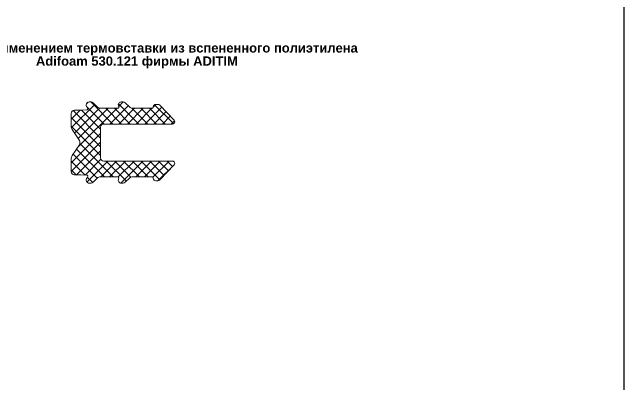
# Model space of a CAD drawing. Header units: millimetres. Extents: x 1744 to 18744, y -2272 to 2782.
# Drawn here: x 5133.9 to 5331.8, y 1601.5 to 1722.2 of the extents above; entities that cross this region are included whole.
import ezdxf

# ---------------------------------------------------------------- set-up
doc = ezdxf.new("R2010")
doc.units = ezdxf.units.MM
for name, color, linetype, lineweight in [('Текстовый', 7, 'Continuous', 9), ('Уплотнители', 1, 'Continuous', 20), ('Штриховка', 1, 'Continuous', 5)]:
    doc.layers.add(name, color=color, linetype=linetype, lineweight=lineweight)
doc.styles.add('Каталожный', font='isocpeur.ttf', dxfattribs={"height": 2.5})

# ---------------------------------------------------------------- blocks, each defined once
blk = doc.blocks.new('Adifoam 530.120')
at = {"layer": 'Штриховка', "lineweight": 5}
h = blk.add_hatch(dxfattribs=at)
h.set_pattern_fill('ANSI37', color=256, scale=16, style=0)
h.set_pattern_definition([(45, (-11689.9974, 3718.6571), (-1.41421356, 1.41421356), []), (135, (-11689.9974, 3718.6571), (-1.41421356, -1.41421356), [])])
h.paths.add_polyline_path([(-6.69, 0, -0.118476), (-6.86, -0.7), (-9.17, -4.23, 0.146126), (-9.5, -5.32), (-9.5, -9.2), (-9.5, -9.45, 0.414214), (-8.5, -10.45), (-6.41, -10.45), (-4.5, -10.55, -0.590779), (-4.19, -11.18), (-4.38, -11.44, 0.668179), (-3.67, -13.15), (-3.1, -13.15, 0.198912), (-2.4, -12.86), (-1.08, -11.54, -0.198912), (-0.02, -11.1), (5.51, -11.1, -0.668179), (5.8, -11.78, 0.52914), (6.73, -13.15), (7.29, -13.15, 0.198912), (8, -12.86), (9.32, -11.54, -0.198912), (10.38, -11.1), (16.58, -11.1, -0.501863), (16.96, -11.61, 0.342328), (17.92, -12.35), (18.49, -12.35, 0.212691), (19.23, -12.02), (23.82, -7.18, 0.185206), (24, -6.71, 0.418456), (23.3, -6), (1, -6, -0.414214), (0, -5), (0, 0)])
h.paths.add_polyline_path([(-6.41, 10.45), (-8.5, 10.45, 0.414214), (-9.5, 9.45), (-9.5, 9.2), (-9.5, 5.32, 0.146126), (-9.17, 4.23), (-6.86, 0.7, -0.118476), (-6.69, 0), (0, 0), (0, 5, -0.414214), (1, 6), (23.3, 6, 0.414214), (24, 6.7, 0.202658), (23.79, 7.21), (19.19, 12.06, 0.198912), (18.49, 12.35), (17.91, 12.35, 0.339591), (16.96, 11.61, -0.501863), (16.58, 11.1), (10.38, 11.1, -0.198912), (9.32, 11.54), (8, 12.86, 0.198912), (7.29, 13.15), (6.73, 13.15, 0.52914), (5.8, 11.78, -0.668179), (5.51, 11.1), (-0.02, 11.1, -0.198912), (-1.08, 11.54), (-2.4, 12.86, 0.198912), (-3.1, 13.15), (-3.67, 13.15, 0.668179), (-4.38, 11.44), (-4.19, 11.18, -0.590779), (-4.5, 10.55)])
at = {"layer": 'Уплотнители'}
blk.add_lwpolyline([(24, -6.71, -0.198912), (23.79, -7.21), (19.19, -12.06, -0.198912), (18.49, -12.35), (17.92, -12.35, -0.342328), (16.96, -11.61, 0.501863), (16.58, -11.1), (10.38, -11.1, 0.198912), (9.32, -11.54), (8, -12.86, -0.198912), (7.29, -13.15), (6.73, -13.15, -0.52914), (5.8, -11.78, 0.668179), (5.51, -11.1), (-0.02, -11.1, 0.198912), (-1.08, -11.54), (-2.4, -12.86, -0.198912), (-3.1, -13.15), (-3.67, -13.15, -0.668179), (-4.38, -11.44), (-4.19, -11.18, 0.590779), (-4.5, -10.55), (-6.41, -10.45), (-8.5, -10.45, -0.414214), (-9.5, -9.45), (-9.5, -9.2), (-9.5, -5.32, -0.146126), (-9.17, -4.23), (-6.86, -0.7, 0.240325), (-6.86, 0.7), (-9.17, 4.23, -0.146126), (-9.5, 5.32), (-9.5, 9.2), (-9.5, 9.45, -0.414214), (-8.5, 10.45), (-6.41, 10.45), (-4.5, 10.55, 0.590779), (-4.19, 11.18), (-4.38, 11.44, -0.668179), (-3.67, 13.15), (-3.1, 13.15, -0.198912), (-2.4, 12.86), (-1.08, 11.54, 0.198912), (-0.02, 11.1), (5.51, 11.1, 0.668179), (5.8, 11.78, -0.52914), (6.73, 13.15), (7.29, 13.15, -0.198912), (8, 12.86), (9.32, 11.54, 0.198912), (10.38, 11.1), (16.58, 11.1, 0.501863), (16.96, 11.61, -0.342328), (17.92, 12.35), (18.49, 12.35, -0.198912), (19.19, 12.06), (23.79, 7.21, -0.198912), (24, 6.71), (24, 6.7, -0.414214), (23.3, 6), (1, 6, 0.414214), (0, 5), (0, 0), (0, -5, 0.414214), (1, -6), (23.3, -6, -0.414214), (24, -6.7)], format="xyb", dxfattribs=at)

msp = doc.modelspace()

# ---------------------------------------------------------------- linework, layer by layer
msp.add_lwpolyline([(4962.44, 1842.837), (5331.82, 1842.837), (5331.82, 1351.036), (4962.44, 1351.036)], close=True)

# ---------------------------------------------------------------- block references
msp.add_blockref('Adifoam 530.120', (5162.529, 1679.983, 304.044))

# ---------------------------------------------------------------- texts
at = {"layer": 'Текстовый', "linetype": 'Continuous', "insert": (5174.263, 1708.047), "char_height": 3, "width": 165, "attachment_point": 5, "line_spacing_factor": 0.85, "style": 'Каталожный'}
msp.add_mtext('{\\fArial|b1|i0|c204|p34;Сечения с применением термовставки из вспененного полиэтилена\\PAdifoam 530.121 фирмы ADITIM}', dxfattribs=at)

doc.saveas('drawing.dxf')
